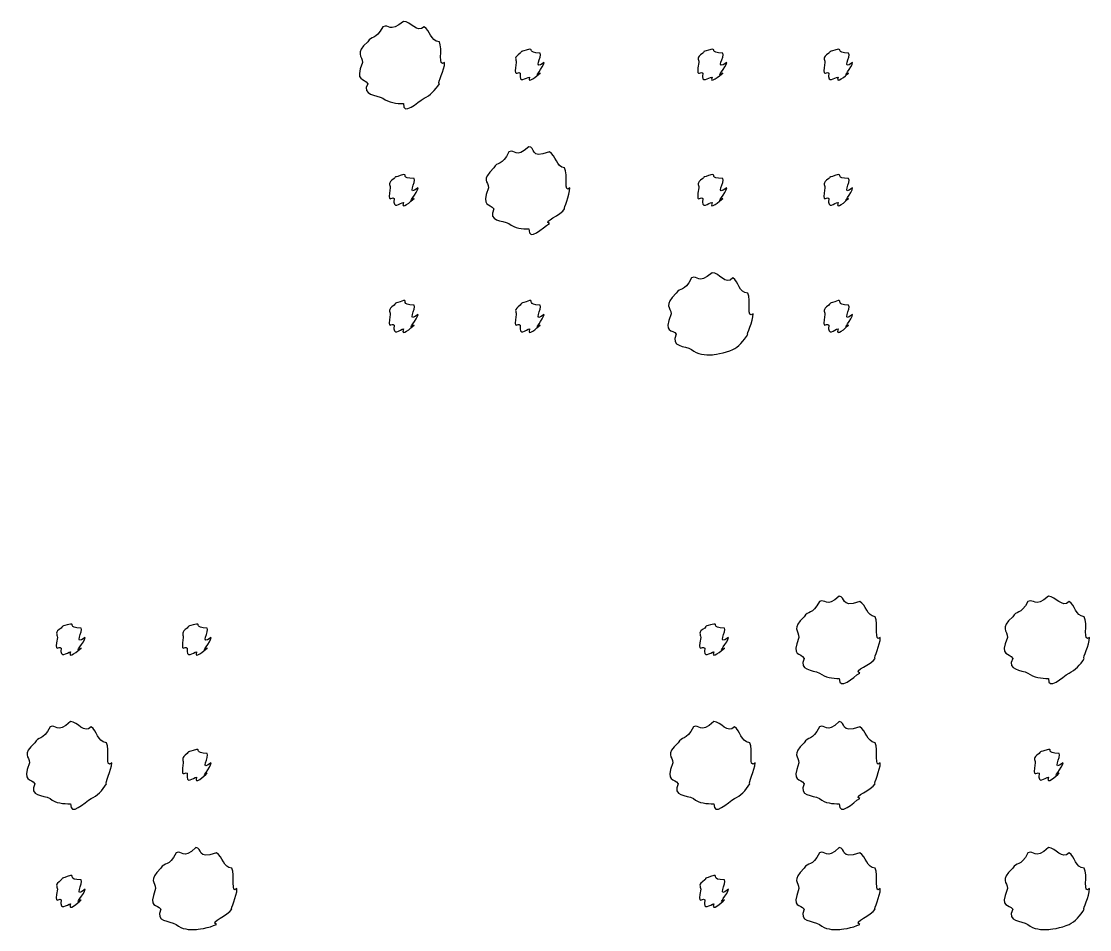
# Model space of a CAD drawing. Header units: millimetres. Extents: x -178 to -32, y 41 to 266.
# Drawn here: x -50.31 to -41.43, y 143.94 to 151.49 of the extents above; entities that cross this region are included whole.
import ezdxf

# ---------------------------------------------------------------- set-up
doc = ezdxf.new("R2010")
doc.units = ezdxf.units.MM
doc.layers.get('0').update_dxf_attribs({"linetype": 'CONTINUOUS'})

msp = doc.modelspace()

# ---------------------------------------------------------------- linework, layer by layer
at = {"color": 0}
for p, q in [((-47.1339, 151.491), (-47.1339, 151.491)), ((-46.0865, 151.259), (-46.0865, 151.259)), ((-44.5682, 151.259), (-44.5682, 151.259)), ((-43.5208, 151.259), (-43.5208, 151.259)), ((-46.0922, 150.449), (-46.0922, 150.449)), ((-47.1339, 150.217), (-47.1339, 150.217)), ((-44.5682, 150.217), (-44.5682, 150.217)), ((-43.5208, 150.217), (-43.5208, 150.217)), ((-44.5682, 149.401), (-44.5682, 149.401)), ((-47.1339, 149.17), (-47.1339, 149.17)), ((-46.0865, 149.17), (-46.0865, 149.17)), ((-43.5208, 149.17), (-43.5208, 149.17)), ((-43.5113, 146.71), (-43.5113, 146.71)), ((-41.7707, 146.71), (-41.7707, 146.71)), ((-49.9025, 146.479), (-49.9025, 146.479)), ((-48.8551, 146.479), (-48.8551, 146.479)), ((-44.553, 146.479), (-44.553, 146.479)), ((-49.9025, 145.668), (-49.9025, 145.668)), ((-44.553, 145.668), (-44.553, 145.668)), ((-43.5113, 145.668), (-43.5113, 145.668)), ((-48.8551, 145.437), (-48.8551, 145.437)), ((-41.7707, 145.437), (-41.7707, 145.437)), ((-48.8608, 144.621), (-48.8608, 144.621)), ((-43.5113, 144.621), (-43.5113, 144.621)), ((-41.7707, 144.621), (-41.7707, 144.621)), ((-49.9025, 144.389), (-49.9025, 144.389)), ((-44.553, 144.389), (-44.553, 144.389))]:
    msp.add_line(p, q, dxfattribs=at)
for points in [[(-47.1339, 151.491), (-47.2567, 151.389), (-47.2496, 151.475), (-47.305, 151.446)], [(-46.9632, 151.446), (-47.021, 151.389), (-47.0747, 151.491), (-47.1339, 151.491)], [(-47.305, 151.446), (-47.3668, 151.331), (-47.4013, 151.375), (-47.4317, 151.32)], [(-46.8362, 151.32), (-46.9149, 151.331), (-46.9106, 151.416), (-46.9632, 151.446)], [(-47.4317, 151.32), (-47.5432, 151.22), (-47.4758, 151.207), (-47.4758, 151.149)], [(-46.7921, 151.149), (-46.8528, 151.102), (-46.8058, 151.264), (-46.8362, 151.32)], [(-46.1638, 151.226), (-46.2202, 151.19), (-46.197, 151.178), (-46.197, 151.149)], [(-46.0865, 151.259), (-46.1761, 151.234), (-46.1419, 151.248), (-46.1638, 151.226)], [(-45.9983, 151.226), (-46.1102, 151.234), (-46.0495, 151.259), (-46.0865, 151.259)], [(-45.9655, 151.149), (-46.0661, 151.073), (-45.9765, 151.204), (-45.9983, 151.226)], [(-44.6451, 151.226), (-44.7058, 151.19), (-44.6782, 151.178), (-44.6782, 151.149)], [(-44.5682, 151.259), (-44.6617, 151.234), (-44.6232, 151.248), (-44.6451, 151.226)], [(-44.48, 151.226), (-44.5957, 151.234), (-44.5308, 151.259), (-44.5682, 151.259)], [(-44.4468, 151.149), (-44.5516, 151.073), (-44.4578, 151.204), (-44.48, 151.226)], [(-43.598, 151.226), (-43.6545, 151.19), (-43.6309, 151.178), (-43.6309, 151.149)], [(-43.5208, 151.259), (-43.6104, 151.234), (-43.5758, 151.248), (-43.598, 151.226)], [(-43.4326, 151.226), (-43.5441, 151.234), (-43.4834, 151.259), (-43.5208, 151.259)], [(-43.3994, 151.149), (-43.5, 151.073), (-43.4104, 151.204), (-43.4326, 151.226)], [(-47.4758, 151.149), (-47.5432, 150.981), (-47.4606, 151.027), (-47.4317, 150.972)], [(-46.8362, 150.972), (-46.8528, 150.981), (-46.7921, 151.085), (-46.7921, 151.149)], [(-46.197, 151.149), (-46.2202, 151.007), (-46.186, 151.083), (-46.1638, 151.061)], [(-45.9983, 151.061), (-46.0661, 151.007), (-45.9655, 151.112), (-45.9655, 151.149)], [(-44.6782, 151.149), (-44.7058, 151.007), (-44.6673, 151.083), (-44.6451, 151.061)], [(-44.48, 151.061), (-44.5516, 151.007), (-44.4468, 151.112), (-44.4468, 151.149)], [(-43.6309, 151.149), (-43.6545, 151.007), (-43.6199, 151.083), (-43.598, 151.061)], [(-43.4326, 151.061), (-43.5, 151.007), (-43.3994, 151.112), (-43.3994, 151.149)], [(-46.1638, 151.061), (-46.1761, 150.963), (-46.1155, 151.027), (-46.0865, 151.027)], [(-46.0865, 151.027), (-46.1102, 150.963), (-46.0206, 151.039), (-45.9983, 151.061)], [(-44.6451, 151.061), (-44.6617, 150.963), (-44.5971, 151.027), (-44.5682, 151.027)], [(-44.5682, 151.027), (-44.5957, 150.963), (-44.5019, 151.039), (-44.48, 151.061)], [(-43.598, 151.061), (-43.6104, 150.963), (-43.5497, 151.027), (-43.5208, 151.027)], [(-43.5208, 151.027), (-43.5441, 150.963), (-43.4545, 151.039), (-43.4326, 151.061)], [(-47.4317, 150.972), (-47.4839, 150.875), (-47.3601, 150.88), (-47.305, 150.851)], [(-46.9632, 150.851), (-46.9149, 150.875), (-46.8694, 150.92), (-46.8362, 150.972)], [(-47.305, 150.851), (-47.2567, 150.815), (-47.1918, 150.807), (-47.1339, 150.807)], [(-47.1339, 150.807), (-47.1396, 150.698), (-47.0182, 150.821), (-46.9632, 150.851)], [(-46.2576, 150.405), (-46.3155, 150.283), (-46.3539, 150.33), (-46.3843, 150.272)], [(-46.0922, 150.449), (-46.2051, 150.341), (-46.2026, 150.434), (-46.2576, 150.405)], [(-45.9214, 150.405), (-46.0922, 150.341), (-46.0329, 150.449), (-46.0922, 150.449)], [(-45.7944, 150.272), (-45.8636, 150.283), (-45.8661, 150.374), (-45.9214, 150.405)], [(-47.1339, 150.217), (-47.2278, 150.187), (-47.189, 150.206), (-47.2112, 150.184)], [(-47.0457, 150.184), (-47.1615, 150.187), (-47.0969, 150.217), (-47.1339, 150.217)], [(-46.3843, 150.272), (-46.4919, 150.169), (-46.4284, 150.162), (-46.4284, 150.107)], [(-45.7503, 150.107), (-45.8057, 150.052), (-45.7641, 150.217), (-45.7944, 150.272)], [(-44.5682, 150.217), (-44.6617, 150.187), (-44.6232, 150.206), (-44.6451, 150.184)], [(-44.48, 150.184), (-44.5957, 150.187), (-44.5308, 150.217), (-44.5682, 150.217)], [(-43.5208, 150.217), (-43.6104, 150.187), (-43.5758, 150.206), (-43.598, 150.184)], [(-43.4326, 150.184), (-43.5441, 150.187), (-43.4834, 150.217), (-43.5208, 150.217)], [(-47.2112, 150.184), (-47.2719, 150.143), (-47.2444, 150.136), (-47.2444, 150.107)], [(-47.0126, 150.107), (-47.1174, 150.026), (-47.0239, 150.162), (-47.0457, 150.184)], [(-44.6451, 150.184), (-44.7058, 150.143), (-44.6782, 150.136), (-44.6782, 150.107)], [(-44.4468, 150.107), (-44.5516, 150.026), (-44.4578, 150.162), (-44.48, 150.184)], [(-43.598, 150.184), (-43.6545, 150.143), (-43.6309, 150.136), (-43.6309, 150.107)], [(-43.3994, 150.107), (-43.5, 150.026), (-43.4104, 150.162), (-43.4326, 150.184)], [(-47.2444, 150.107), (-47.2719, 149.959), (-47.2331, 150.041), (-47.2112, 150.019)], [(-47.0457, 150.019), (-47.1174, 149.959), (-47.0126, 150.07), (-47.0126, 150.107)], [(-46.4284, 150.107), (-46.4919, 149.933), (-46.4132, 149.986), (-46.3843, 149.931)], [(-45.7944, 149.931), (-45.8057, 149.933), (-45.7503, 150.043), (-45.7503, 150.107)], [(-44.6782, 150.107), (-44.7058, 149.959), (-44.6673, 150.041), (-44.6451, 150.019)], [(-44.48, 150.019), (-44.5516, 149.959), (-44.4468, 150.07), (-44.4468, 150.107)], [(-43.6309, 150.107), (-43.6545, 149.959), (-43.6199, 150.041), (-43.598, 150.019)], [(-43.4326, 150.019), (-43.5, 149.959), (-43.3994, 150.07), (-43.3994, 150.107)], [(-47.2112, 150.019), (-47.2278, 149.915), (-47.1629, 149.986), (-47.1339, 149.986)], [(-47.1339, 149.986), (-47.1615, 149.915), (-47.068, 149.997), (-47.0457, 150.019)], [(-44.6451, 150.019), (-44.6617, 149.915), (-44.5971, 149.986), (-44.5682, 149.986)], [(-44.5682, 149.986), (-44.5957, 149.915), (-44.5019, 149.997), (-44.48, 150.019)], [(-43.598, 150.019), (-43.6104, 149.915), (-43.5497, 149.986), (-43.5208, 149.986)], [(-43.5208, 149.986), (-43.5441, 149.915), (-43.4545, 149.997), (-43.4326, 150.019)], [(-46.3843, 149.931), (-46.434, 149.827), (-46.3127, 149.838), (-46.2576, 149.809)], [(-45.9214, 149.809), (-45.9821, 149.827), (-45.8234, 149.878), (-45.7944, 149.931)], [(-46.2576, 149.809), (-46.2051, 149.768), (-46.1472, 149.765), (-46.0922, 149.765)], [(-46.0922, 149.765), (-46.0922, 149.651), (-45.9765, 149.779), (-45.9214, 149.809)], [(-44.7389, 149.357), (-44.801, 149.232), (-44.8356, 149.286), (-44.8656, 149.231)], [(-44.5682, 149.401), (-44.6906, 149.291), (-44.6839, 149.386), (-44.7389, 149.357)], [(-44.3971, 149.357), (-44.4549, 149.291), (-44.5089, 149.401), (-44.5682, 149.401)], [(-44.2704, 149.231), (-44.3491, 149.232), (-44.3449, 149.327), (-44.3971, 149.357)], [(-47.1339, 149.17), (-47.2278, 149.137), (-47.189, 149.156), (-47.2112, 149.131)], [(-47.0457, 149.131), (-47.1615, 149.137), (-47.0969, 149.17), (-47.1339, 149.17)], [(-46.0865, 149.17), (-46.1761, 149.137), (-46.1419, 149.156), (-46.1638, 149.131)], [(-45.9983, 149.131), (-46.1102, 149.137), (-46.0495, 149.17), (-46.0865, 149.17)], [(-44.8656, 149.231), (-44.9774, 149.122), (-44.9097, 149.117), (-44.9097, 149.06)], [(-44.2263, 149.06), (-44.287, 149.005), (-44.2401, 149.175), (-44.2704, 149.231)], [(-43.5208, 149.17), (-43.6104, 149.137), (-43.5758, 149.156), (-43.598, 149.131)], [(-43.4326, 149.131), (-43.5441, 149.137), (-43.4834, 149.17), (-43.5208, 149.17)], [(-47.2112, 149.131), (-47.2719, 149.088), (-47.2444, 149.083), (-47.2444, 149.054)], [(-47.0126, 149.054), (-47.1174, 148.971), (-47.0239, 149.109), (-47.0457, 149.131)], [(-46.1638, 149.131), (-46.2202, 149.088), (-46.197, 149.083), (-46.197, 149.054)], [(-45.9655, 149.054), (-46.0661, 148.971), (-45.9765, 149.109), (-45.9983, 149.131)], [(-44.9097, 149.06), (-44.9774, 148.883), (-44.8945, 148.94), (-44.8656, 148.889)], [(-44.2704, 148.889), (-44.287, 148.883), (-44.2263, 148.996), (-44.2263, 149.06)], [(-43.598, 149.131), (-43.6545, 149.088), (-43.6309, 149.083), (-43.6309, 149.054)], [(-43.3994, 149.054), (-43.5, 148.971), (-43.4104, 149.109), (-43.4326, 149.131)], [(-47.2444, 149.054), (-47.2719, 148.908), (-47.2331, 148.991), (-47.2112, 148.966)], [(-47.0457, 148.966), (-47.1174, 148.908), (-47.0126, 149.021), (-47.0126, 149.054)], [(-46.197, 149.054), (-46.2202, 148.908), (-46.186, 148.991), (-46.1638, 148.966)], [(-45.9983, 148.966), (-46.0661, 148.908), (-45.9655, 149.021), (-45.9655, 149.054)], [(-43.6309, 149.054), (-43.6545, 148.908), (-43.6199, 148.991), (-43.598, 148.966)], [(-43.4326, 148.966), (-43.5, 148.908), (-43.3994, 149.021), (-43.3994, 149.054)], [(-47.2112, 148.966), (-47.2278, 148.861), (-47.1629, 148.933), (-47.1339, 148.933)], [(-47.1339, 148.933), (-47.1615, 148.861), (-47.068, 148.944), (-47.0457, 148.966)], [(-46.1638, 148.966), (-46.1761, 148.861), (-46.1155, 148.933), (-46.0865, 148.933)], [(-46.0865, 148.933), (-46.1102, 148.861), (-46.0206, 148.944), (-45.9983, 148.966)], [(-44.8656, 148.889), (-44.9181, 148.78), (-44.794, 148.795), (-44.7389, 148.762)], [(-44.3971, 148.762), (-44.3491, 148.78), (-44.3036, 148.836), (-44.2704, 148.889)], [(-43.598, 148.966), (-43.6104, 148.861), (-43.5497, 148.933), (-43.5208, 148.933)], [(-43.5208, 148.933), (-43.5441, 148.861), (-43.4545, 148.944), (-43.4326, 148.966)], [(-44.7389, 148.762), (-44.6906, 148.718), (-44.626, 148.718), (-44.5682, 148.718)], [(-44.5682, 148.718), (-44.5735, 148.718), (-44.4525, 148.732), (-44.3971, 148.762)], [(-43.6764, 146.666), (-43.7342, 146.55), (-43.773, 146.594), (-43.8034, 146.539)], [(-43.5113, 146.71), (-43.6241, 146.608), (-43.6213, 146.695), (-43.6764, 146.666)], [(-43.3402, 146.666), (-43.5113, 146.608), (-43.452, 146.71), (-43.5113, 146.71)], [(-43.2135, 146.539), (-43.2823, 146.55), (-43.2851, 146.636), (-43.3402, 146.666)], [(-41.9414, 146.666), (-42.0035, 146.55), (-42.0381, 146.594), (-42.0684, 146.539)], [(-41.7707, 146.71), (-41.8934, 146.608), (-41.8864, 146.695), (-41.9414, 146.666)], [(-41.5999, 146.666), (-41.6578, 146.608), (-41.7114, 146.71), (-41.7707, 146.71)], [(-41.4729, 146.539), (-41.5516, 146.55), (-41.5473, 146.636), (-41.5999, 146.666)], [(-43.8034, 146.539), (-43.9106, 146.44), (-43.8475, 146.426), (-43.8475, 146.368)], [(-43.1694, 146.368), (-43.2245, 146.322), (-43.1832, 146.484), (-43.2135, 146.539)], [(-42.0684, 146.539), (-42.1799, 146.44), (-42.1125, 146.426), (-42.1125, 146.368)], [(-41.4288, 146.368), (-41.4895, 146.322), (-41.4426, 146.484), (-41.4729, 146.539)], [(-49.9798, 146.445), (-50.0401, 146.41), (-50.0126, 146.397), (-50.0126, 146.368)], [(-49.9025, 146.479), (-49.996, 146.454), (-49.9576, 146.468), (-49.9798, 146.445)], [(-49.8143, 146.445), (-49.93, 146.454), (-49.8651, 146.479), (-49.9025, 146.479)], [(-49.7812, 146.368), (-49.886, 146.293), (-49.7921, 146.424), (-49.8143, 146.445)], [(-48.9324, 146.445), (-48.9888, 146.41), (-48.9656, 146.397), (-48.9656, 146.368)], [(-48.8551, 146.479), (-48.9447, 146.454), (-48.9102, 146.468), (-48.9324, 146.445)], [(-48.7669, 146.445), (-48.8784, 146.454), (-48.8181, 146.479), (-48.8551, 146.479)], [(-48.7338, 146.368), (-48.8343, 146.293), (-48.7451, 146.424), (-48.7669, 146.445)], [(-44.6299, 146.445), (-44.6906, 146.41), (-44.6631, 146.397), (-44.6631, 146.368)], [(-44.553, 146.479), (-44.6465, 146.454), (-44.608, 146.468), (-44.6299, 146.445)], [(-44.4648, 146.445), (-44.5805, 146.454), (-44.5156, 146.479), (-44.553, 146.479)], [(-44.4317, 146.368), (-44.5364, 146.293), (-44.4426, 146.424), (-44.4648, 146.445)], [(-50.0126, 146.368), (-50.0401, 146.226), (-50.0017, 146.302), (-49.9798, 146.28)], [(-49.8143, 146.28), (-49.886, 146.226), (-49.7812, 146.331), (-49.7812, 146.368)], [(-48.9656, 146.368), (-48.9888, 146.226), (-48.9543, 146.302), (-48.9324, 146.28)], [(-48.7669, 146.28), (-48.8343, 146.226), (-48.7338, 146.331), (-48.7338, 146.368)], [(-44.6631, 146.368), (-44.6906, 146.226), (-44.6521, 146.302), (-44.6299, 146.28)], [(-44.4648, 146.28), (-44.5364, 146.226), (-44.4317, 146.331), (-44.4317, 146.368)], [(-43.8475, 146.368), (-43.9106, 146.2), (-43.8323, 146.247), (-43.8034, 146.192)], [(-43.2135, 146.192), (-43.2245, 146.2), (-43.1694, 146.305), (-43.1694, 146.368)], [(-42.1125, 146.368), (-42.1799, 146.2), (-42.0973, 146.247), (-42.0684, 146.192)], [(-41.4729, 146.192), (-41.4895, 146.2), (-41.4288, 146.305), (-41.4288, 146.368)], [(-49.9798, 146.28), (-49.996, 146.182), (-49.9315, 146.247), (-49.9025, 146.247)], [(-49.9025, 146.247), (-49.93, 146.182), (-49.8362, 146.258), (-49.8143, 146.28)], [(-48.9324, 146.28), (-48.9447, 146.182), (-48.8841, 146.247), (-48.8551, 146.247)], [(-48.8551, 146.247), (-48.8784, 146.182), (-48.7892, 146.258), (-48.7669, 146.28)], [(-44.6299, 146.28), (-44.6465, 146.182), (-44.5819, 146.247), (-44.553, 146.247)], [(-44.553, 146.247), (-44.5805, 146.182), (-44.4867, 146.258), (-44.4648, 146.28)], [(-43.8034, 146.192), (-43.8527, 146.094), (-43.7317, 146.1), (-43.6764, 146.071)], [(-43.3402, 146.071), (-43.4008, 146.094), (-43.2424, 146.14), (-43.2135, 146.192)], [(-42.0684, 146.192), (-42.1206, 146.094), (-41.9968, 146.1), (-41.9414, 146.071)], [(-41.5999, 146.071), (-41.5516, 146.094), (-41.5061, 146.14), (-41.4729, 146.192)], [(-43.6764, 146.071), (-43.6241, 146.035), (-43.5663, 146.027), (-43.5113, 146.027)], [(-43.5113, 146.027), (-43.5113, 145.918), (-43.3952, 146.04), (-43.3402, 146.071)], [(-41.9414, 146.071), (-41.8934, 146.035), (-41.8285, 146.027), (-41.7707, 146.027)], [(-41.7707, 146.027), (-41.7763, 145.918), (-41.6549, 146.04), (-41.5999, 146.071)], [(-50.0733, 145.624), (-50.1354, 145.503), (-50.1699, 145.55), (-50.2003, 145.492)], [(-49.9025, 145.668), (-50.0249, 145.561), (-50.0182, 145.653), (-50.0733, 145.624)], [(-49.7314, 145.624), (-49.7893, 145.561), (-49.8433, 145.668), (-49.9025, 145.668)], [(-49.6048, 145.492), (-49.6835, 145.503), (-49.6792, 145.594), (-49.7314, 145.624)], [(-44.7238, 145.624), (-44.7858, 145.503), (-44.8204, 145.55), (-44.8504, 145.492)], [(-44.553, 145.668), (-44.6754, 145.561), (-44.6687, 145.653), (-44.7238, 145.624)], [(-44.3819, 145.624), (-44.4398, 145.561), (-44.4937, 145.668), (-44.553, 145.668)], [(-44.2553, 145.492), (-44.3339, 145.503), (-44.3297, 145.594), (-44.3819, 145.624)], [(-43.6764, 145.624), (-43.7342, 145.503), (-43.773, 145.55), (-43.8034, 145.492)], [(-43.5113, 145.668), (-43.6241, 145.561), (-43.6213, 145.653), (-43.6764, 145.624)], [(-43.3402, 145.624), (-43.5113, 145.561), (-43.452, 145.668), (-43.5113, 145.668)], [(-43.2135, 145.492), (-43.2823, 145.503), (-43.2851, 145.594), (-43.3402, 145.624)], [(-50.2003, 145.492), (-50.3118, 145.389), (-50.2444, 145.381), (-50.2444, 145.326)], [(-49.5607, 145.326), (-49.6214, 145.271), (-49.5745, 145.437), (-49.6048, 145.492)], [(-48.8551, 145.437), (-48.9447, 145.407), (-48.9102, 145.426), (-48.9324, 145.404)], [(-48.7669, 145.404), (-48.8784, 145.407), (-48.8181, 145.437), (-48.8551, 145.437)], [(-44.8504, 145.492), (-44.9622, 145.389), (-44.8945, 145.381), (-44.8945, 145.326)], [(-44.2112, 145.326), (-44.2718, 145.271), (-44.2249, 145.437), (-44.2553, 145.492)], [(-43.8034, 145.492), (-43.9106, 145.389), (-43.8475, 145.381), (-43.8475, 145.326)], [(-43.1694, 145.326), (-43.2245, 145.271), (-43.1832, 145.437), (-43.2135, 145.492)], [(-41.7707, 145.437), (-41.8645, 145.407), (-41.8257, 145.426), (-41.8479, 145.404)], [(-41.6825, 145.404), (-41.7982, 145.407), (-41.7336, 145.437), (-41.7707, 145.437)], [(-50.2444, 145.326), (-50.3118, 145.153), (-50.2292, 145.205), (-50.2003, 145.15)], [(-49.6048, 145.15), (-49.6214, 145.153), (-49.5607, 145.263), (-49.5607, 145.326)], [(-48.9324, 145.404), (-48.9888, 145.362), (-48.9656, 145.355), (-48.9656, 145.326)], [(-48.9656, 145.326), (-48.9888, 145.179), (-48.9543, 145.26), (-48.9324, 145.238)], [(-48.7338, 145.326), (-48.8343, 145.245), (-48.7451, 145.381), (-48.7669, 145.404)], [(-48.7669, 145.238), (-48.8343, 145.179), (-48.7338, 145.289), (-48.7338, 145.326)], [(-44.8945, 145.326), (-44.9622, 145.153), (-44.8797, 145.205), (-44.8504, 145.15)], [(-44.2553, 145.15), (-44.2718, 145.153), (-44.2112, 145.263), (-44.2112, 145.326)], [(-43.8475, 145.326), (-43.9106, 145.153), (-43.8323, 145.205), (-43.8034, 145.15)], [(-43.2135, 145.15), (-43.2245, 145.153), (-43.1694, 145.263), (-43.1694, 145.326)], [(-41.8479, 145.404), (-41.9086, 145.362), (-41.8811, 145.355), (-41.8811, 145.326)], [(-41.8811, 145.326), (-41.9086, 145.179), (-41.8698, 145.26), (-41.8479, 145.238)], [(-41.6493, 145.326), (-41.7541, 145.245), (-41.6606, 145.381), (-41.6825, 145.404)], [(-41.6825, 145.238), (-41.7541, 145.179), (-41.6493, 145.289), (-41.6493, 145.326)], [(-48.9324, 145.238), (-48.9447, 145.135), (-48.8841, 145.205), (-48.8551, 145.205)], [(-48.8551, 145.205), (-48.8784, 145.135), (-48.7892, 145.216), (-48.7669, 145.238)], [(-41.8479, 145.238), (-41.8645, 145.135), (-41.7996, 145.205), (-41.7707, 145.205)], [(-41.7707, 145.205), (-41.7982, 145.135), (-41.7047, 145.216), (-41.6825, 145.238)], [(-50.2003, 145.15), (-50.2525, 145.047), (-50.1283, 145.058), (-50.0733, 145.029)], [(-49.7314, 145.029), (-49.6835, 145.047), (-49.6379, 145.098), (-49.6048, 145.15)], [(-44.8504, 145.15), (-44.903, 145.047), (-44.7788, 145.058), (-44.7238, 145.029)], [(-44.3819, 145.029), (-44.3339, 145.047), (-44.2884, 145.098), (-44.2553, 145.15)], [(-43.8034, 145.15), (-43.8527, 145.047), (-43.7317, 145.058), (-43.6764, 145.029)], [(-43.3402, 145.029), (-43.4008, 145.047), (-43.2424, 145.098), (-43.2135, 145.15)], [(-50.0733, 145.029), (-50.0249, 144.987), (-49.9604, 144.985), (-49.9025, 144.985)], [(-49.9025, 144.985), (-49.9078, 144.87), (-49.7868, 144.999), (-49.7314, 145.029)], [(-44.7238, 145.029), (-44.6754, 144.987), (-44.6109, 144.985), (-44.553, 144.985)], [(-44.553, 144.985), (-44.5583, 144.87), (-44.4373, 144.999), (-44.3819, 145.029)], [(-43.6764, 145.029), (-43.6241, 144.987), (-43.5663, 144.985), (-43.5113, 144.985)], [(-43.5113, 144.985), (-43.5113, 144.87), (-43.3952, 144.999), (-43.3402, 145.029)], [(-48.8608, 144.621), (-48.9737, 144.511), (-48.9708, 144.606), (-49.0259, 144.577)], [(-48.6897, 144.577), (-48.8608, 144.511), (-48.8015, 144.621), (-48.8608, 144.621)], [(-43.5113, 144.621), (-43.6241, 144.511), (-43.6213, 144.606), (-43.6764, 144.577)], [(-43.3402, 144.577), (-43.5113, 144.511), (-43.452, 144.621), (-43.5113, 144.621)], [(-41.7707, 144.621), (-41.8934, 144.511), (-41.8864, 144.606), (-41.9414, 144.577)], [(-41.5999, 144.577), (-41.6578, 144.511), (-41.7114, 144.621), (-41.7707, 144.621)], [(-49.0259, 144.577), (-49.0837, 144.452), (-49.1225, 144.505), (-49.1529, 144.45)], [(-48.563, 144.45), (-48.6318, 144.452), (-48.6347, 144.546), (-48.6897, 144.577)], [(-43.6764, 144.577), (-43.7342, 144.452), (-43.773, 144.505), (-43.8034, 144.45)], [(-43.2135, 144.45), (-43.2823, 144.452), (-43.2851, 144.546), (-43.3402, 144.577)], [(-41.9414, 144.577), (-42.0035, 144.452), (-42.0381, 144.505), (-42.0684, 144.45)], [(-41.4729, 144.45), (-41.5516, 144.452), (-41.5473, 144.546), (-41.5999, 144.577)], [(-49.1529, 144.45), (-49.2601, 144.341), (-49.197, 144.337), (-49.197, 144.279)], [(-48.5189, 144.279), (-48.574, 144.224), (-48.5327, 144.395), (-48.563, 144.45)], [(-43.8034, 144.45), (-43.9106, 144.341), (-43.8475, 144.337), (-43.8475, 144.279)], [(-43.1694, 144.279), (-43.2245, 144.224), (-43.1832, 144.395), (-43.2135, 144.45)], [(-42.0684, 144.45), (-42.1799, 144.341), (-42.1125, 144.337), (-42.1125, 144.279)], [(-41.4288, 144.279), (-41.4895, 144.224), (-41.4426, 144.395), (-41.4729, 144.45)], [(-49.9798, 144.351), (-50.0401, 144.308), (-50.0126, 144.303), (-50.0126, 144.274)], [(-49.9025, 144.389), (-49.996, 144.356), (-49.9576, 144.376), (-49.9798, 144.351)], [(-49.8143, 144.351), (-49.93, 144.356), (-49.8651, 144.389), (-49.9025, 144.389)], [(-49.7812, 144.274), (-49.886, 144.191), (-49.7921, 144.329), (-49.8143, 144.351)], [(-44.6299, 144.351), (-44.6906, 144.308), (-44.6631, 144.303), (-44.6631, 144.274)], [(-44.553, 144.389), (-44.6465, 144.356), (-44.608, 144.376), (-44.6299, 144.351)], [(-44.4648, 144.351), (-44.5805, 144.356), (-44.5156, 144.389), (-44.553, 144.389)], [(-44.4317, 144.274), (-44.5364, 144.191), (-44.4426, 144.329), (-44.4648, 144.351)], [(-50.0126, 144.274), (-50.0401, 144.128), (-50.0017, 144.21), (-49.9798, 144.186)], [(-49.8143, 144.186), (-49.886, 144.128), (-49.7812, 144.241), (-49.7812, 144.274)], [(-49.197, 144.279), (-49.2601, 144.103), (-49.1818, 144.159), (-49.1529, 144.108)], [(-48.563, 144.108), (-48.574, 144.103), (-48.5189, 144.216), (-48.5189, 144.279)], [(-44.6631, 144.274), (-44.6906, 144.128), (-44.6521, 144.21), (-44.6299, 144.186)], [(-44.4648, 144.186), (-44.5364, 144.128), (-44.4317, 144.241), (-44.4317, 144.274)], [(-43.8475, 144.279), (-43.9106, 144.103), (-43.8323, 144.159), (-43.8034, 144.108)], [(-43.2135, 144.108), (-43.2245, 144.103), (-43.1694, 144.216), (-43.1694, 144.279)], [(-42.1125, 144.279), (-42.1799, 144.103), (-42.0973, 144.159), (-42.0684, 144.108)], [(-41.4729, 144.108), (-41.4895, 144.103), (-41.4288, 144.216), (-41.4288, 144.279)], [(-49.9798, 144.186), (-49.996, 144.081), (-49.9315, 144.152), (-49.9025, 144.152)], [(-49.9025, 144.152), (-49.93, 144.081), (-49.8362, 144.163), (-49.8143, 144.186)], [(-44.6299, 144.186), (-44.6465, 144.081), (-44.5819, 144.152), (-44.553, 144.152)], [(-44.553, 144.152), (-44.5805, 144.081), (-44.4867, 144.163), (-44.4648, 144.186)], [(-49.1529, 144.108), (-49.2023, 144), (-49.0813, 144.014), (-49.0259, 143.982)], [(-48.6897, 143.982), (-48.7504, 144), (-48.592, 144.056), (-48.563, 144.108)], [(-43.8034, 144.108), (-43.8527, 144), (-43.7317, 144.014), (-43.6764, 143.982)], [(-43.3402, 143.982), (-43.4008, 144), (-43.2424, 144.056), (-43.2135, 144.108)], [(-42.0684, 144.108), (-42.1206, 144), (-41.9968, 144.014), (-41.9414, 143.982)], [(-41.5999, 143.982), (-41.5516, 144), (-41.5061, 144.056), (-41.4729, 144.108)], [(-49.0259, 143.982), (-48.9737, 143.938), (-48.9158, 143.938), (-48.8608, 143.938)], [(-48.8608, 143.938), (-48.8608, 143.938), (-48.7451, 143.951), (-48.6897, 143.982)], [(-43.6764, 143.982), (-43.6241, 143.938), (-43.5663, 143.938), (-43.5113, 143.938)], [(-43.5113, 143.938), (-43.5113, 143.938), (-43.3952, 143.951), (-43.3402, 143.982)], [(-41.9414, 143.982), (-41.8934, 143.938), (-41.8285, 143.938), (-41.7707, 143.938)], [(-41.7707, 143.938), (-41.7763, 143.938), (-41.6549, 143.951), (-41.5999, 143.982)]]:
    msp.add_open_spline(points, degree=3, dxfattribs=at)

doc.saveas('drawing.dxf')
